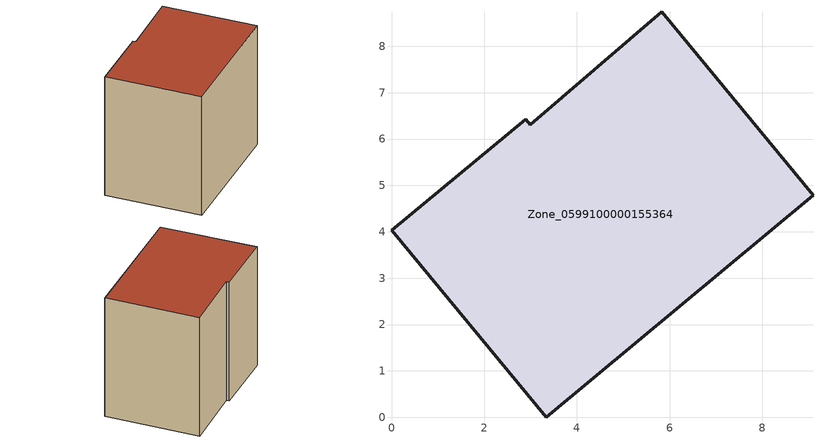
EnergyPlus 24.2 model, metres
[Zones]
Zone_0599100000155364
 floor ground (C_G): 2.89,6.43 2.99,6.31 5.82,8.75 9.09,4.79 3.34,0 0,4.03 z0
 wall outside (C_F): 2.89,6.43 0,4.03 3.34,0 9.09,4.79 5.82,8.75 2.99,6.31 2.89,6.43 z0:6.91
 roof outside (C_R): 2.99,6.31 2.89,6.43 0,4.03 3.34,0 9.09,4.79 5.82,8.75 z6.91
[BUILDING]
Pand.0599100000155364: North Axis=0; Terrain=City; Loads Convergence Tolerance Value=0.04; Temperature Convergence Tolerance Value=0.4; Solar Distribution=FullExterior; Maximum Number of Warmup Days=25; Minimum Number of Warmup Days=1
[Site:Location]
Rotterdam.The.Hague.AP_ZH_NLD Design_Conditions: Latitude=51.96; Longitude=4.45; Time Zone=1; Elevation=-4.5
[SITE:GROUNDTEMPERATURE:BUILDINGSURFACE]
18, 18, 18, 18, 18, 18, 18, 18, 18, 18, 18, 18
[MATERIAL] Thermal Absorptance=0.9; Solar Absorptance=0.7; Visible Absorptance=0.7
Name | Roughness | Thickness | Conductivity | Density | Specific Heat
G.TC.1946 | MediumSmooth | 0.15 | 1 | 540 | 1210
F.TC.1946 | Rough | 0.3 | 0.857143 | 1920 | 840
R.TC.1946 | MediumRough | 0.2 | 0.909091 | 1500 | 1000
[CONSTRUCTION]
C_G: G.TC.1946
C_F: F.TC.1946
C_R: R.TC.1946
[ZONE]
Zone_0599100000155364: Type=1; Multiplier=1; Ceiling Height=Autocalculate; Volume=Autocalculate; Floor Area=autocalculate; Part of Total Floor Area=Yes
[ZONEINFILTRATION:DESIGNFLOWRATE]
Infil_Zone_0599100000155364: Zone or ZoneList or Space or SpaceList=Zone_0599100000155364; Schedule=AlwaysOn; Design Flow Rate Calculation Method=Flow/Area; Flow Rate per Floor Area=0.003; Constant Term Coefficient=1; Temperature Term Coefficient=0; Velocity Term Coefficient=0; Velocity Squared Term Coefficient=0
[HVACTEMPLATE:ZONE:IDEALLOADSAIRSYSTEM]
Zone_0599100000155364: Maximum Heating Supply Air Temperature=50; Minimum Cooling Supply Air Temperature=13; Maximum Heating Supply Air Humidity Ratio=0.0156; Minimum Cooling Supply Air Humidity Ratio=0.0077; Heating Limit=NoLimit; Cooling Limit=NoLimit; Dehumidification Control Type=ConstantSensibleHeatRatio; Cooling Sensible Heat Ratio=0.7; Dehumidification Setpoint=60; Humidification Control Type=None; Humidification Setpoint=30; Outdoor Air Method=None; Outdoor Air Flow Rate per Person=0.00944; Outdoor Air Flow Rate per Zone Floor Area=0; Outdoor Air Flow Rate per Zone=0; Demand Controlled Ventilation Type=None; Outdoor Air Economizer Type=NoEconomizer; Heat Recovery Type=None; Sensible Heat Recovery Effectiveness=0.7; Latent Heat Recovery Effectiveness=0.65
[ZONECONTROL:THERMOSTAT]
ThermostatControl_Zone_0599100000155364: Zone or ZoneList=Zone_0599100000155364; Control Type Schedule=DualSetpointControlType; Control 1=Thermostat_Zone_0599100000155364; Temperature Difference Between Cutout And Setpoint=0
[THERMOSTATSETPOINT:DUALSETPOINT]
Thermostat_Zone_0599100000155364: Heating Setpoint Temperature Schedule=HeatingSetpoint_Zone_0599100000155364; Cooling Setpoint Temperature Schedule=CoolingSetpoint_Zone_0599100000155364
[SCHEDULE:COMPACT]
HeatingSetpoint_Zone_0599100000155364: Through: 12/31, For: AllDays, Until: 24:00, 21
CoolingSetpoint_Zone_0599100000155364: Through: 12/31, For: AllDays, Until: 24:00, 24
DualSetpointControlType: Through: 12/31, For: AllDays, Until: 24:00, 4
AlwaysOn: Through: 12/31, For: AllDays, Until: 24:00, 1
